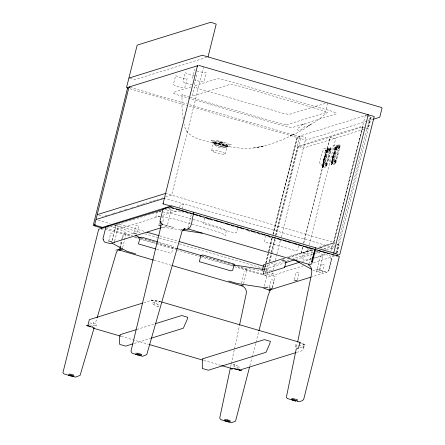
<?xml version="1.0" encoding="UTF-8"?>
<svg xmlns="http://www.w3.org/2000/svg" width="445" height="445" viewBox="0 0 445 445"><rect width="100%" height="100%" fill="white"/><g stroke="black" fill="none" stroke-linecap="round" stroke-linejoin="round"><path stroke-width="0.33" stroke-dasharray="2.23 1.67" d="M332.821 158.359L333.016 161.046L334.345 161.635C336.681 159.188 337.738 155.188 337.288 151.856L338.278 147.873C335.719 145.749 331.508 150.054 335.463 151.194L335.246 152.062L335.613 151.667L334.329 153.392M230.716 366.452L231.15 364.427M231.294 363.749L234.315 349.575M234.459 348.902L239.354 325.951M326.547 151.155L327.603 148.825L330.791 147.84L330.045 147.645L327.103 148.563L326.491 149.348L322.302 165.585C321.479 167.898 323.165 168.566 322.914 165.735L326.747 150.549L327.932 150.176L329.194 150.549L328.004 150.916C327.492 155.522 323.465 159.755 324.755 164.561L323.493 164.194C322.67 160.957 324.155 157.408 325.734 154.587M322.28 165.551C320.795 169.423 327.431 167.364 327.092 164.478L330.73 149.87C332.243 146.032 325.584 148.107 325.946 150.977M332.927 158.125L334.312 153.547M221.527 142.467C218.039 142.011 226.344 143.513 219.596 141.949C216.504 140.82 210.83 141.688 217.06 143.763C219.591 144.102 225.598 147.217 226.889 144.708C225.643 143.195 219.641 142.111 220.987 142.417L220.837 142.94M108.669 241.073L110.983 232.941L113.62 233.708L111.778 241.084M115.533 225.242L114.159 230.766L131.87 235.933M112.424 240.634L115.872 226.811L118.381 226.032L134.106 234.604M114.604 241.19L118.381 226.032M119.594 247.887L122.547 236.034L122.92 235.922L123.41 233.97L125.184 233.419L132.66 235.6M120.039 248.132L121.819 240.99M122.464 238.392L123.176 236.217L122.653 238.331M120.222 248.071L122.002 240.929M122.692 247.559L126.308 233.069L117.869 228.474L111.061 226.483M133.722 233.291L136.037 225.159L138.673 225.927L136.838 233.302M158.943 224.847L159.605 222.194M161.891 225.52L163.727 218.145L162.125 217.538M179.624 207.576L180.231 205.151L183.969 203.988L331.903 247.131L330.796 251.57M182.061 208.911L183.334 203.804L165.457 198.592M187.907 228.157L191.211 214.896M211.67 150.555L213.55 142.522L213.867 142.812C204.355 136.326 238.186 144.708 226.95 146.049L227.323 145.927L225.192 153.903M220.119 142.895L219.569 142.817L220.687 142.856M220.325 142.572L221.771 142.728L221.204 142.372M220.414 142.611L219.841 142.739L221.054 142.951M220.926 142.912L221.276 142.878M221.582 142.433L221.571 142.789L220.892 142.717M204.689 218.028L203.254 223.791L234.799 232.985L236.573 232.435L237.68 228.012M241.54 283.298L244.433 271.695M243.576 283.765L247.253 269.019L238.448 266.449M265.565 235.783L264.13 241.54L295.675 250.741L297.449 250.19L298.55 245.768M262.305 270.454L262.205 270.866L268.196 272.613L270.26 271.973M265.476 263.996L262.772 274.838L263.084 274.932L265.787 264.085M265.643 263.323L268.491 251.892M268.658 251.219L272.012 237.764M272.852 234.404L297.188 136.804L368.026 114.799M265.264 265.493L262.9 274.988L268.574 276.645L271.567 275.716L272.763 270.927M265.938 262.8L272.14 237.914M273.147 233.881L297.499 136.893L273.169 234.493M265.954 263.412L272.329 237.858M303.534 265.787L271.661 275.689L265.576 273.97L268.146 263.657M281.145 237.296L305.982 137.677L299.991 135.931L297.399 146.322L303.484 148.04L368.555 127.832L371.147 117.436L365.245 115.661L331.353 251.597M268.936 261.743L271.111 253.021M271.278 252.348L274.626 238.932M275.461 235.577L297.711 146.338L363.014 126.057L333.739 243.471L319.226 247.976M269.186 261.693L271.361 252.971M271.528 252.298L274.871 238.882M275.711 235.522L297.744 147.15L329.995 137.132L335.68 138.79L309.292 244.611M269.297 264.024L266.511 275.199L265.81 275.416L263.284 274.676L262.583 274.899L234.86 266.811M269.965 261.332L275.5 239.137M276.506 235.099L300.926 137.16L189.386 104.631M264.191 286.252L267.701 272.168L269.77 271.522M272.93 270.254L275.277 260.837M275.444 260.164L276.784 254.785M276.957 254.112L280.478 239.989M269.386 287.231L271.228 279.861L272.568 279.922L274.17 280.534L272.334 287.904M272.212 288.015L275.105 276.417L273.208 275.861L273.697 273.914L263.918 271.061L248.377 268.669L245.479 269.57L244.995 271.522M327.492 103.201L325.523 111.762M294.44 279.449L296.281 272.079L299.057 272.613L297.227 280.784M302.611 246.981L301.17 252.76L287.292 257.071M303.612 242.953L329.995 137.132M313.152 252.46L307.133 254.329L301.449 252.671L302.895 246.892M303.729 243.537L330.279 137.043L362.536 127.025L365.173 127.798M323.793 164.389C324.266 168.054 322.219 166.525 321.963 165.234C322.024 164.533 322.553 164.261 323.198 164.756C324.477 163.404 324.027 166.575 323.109 166.775M326.702 151.801C327.948 151.828 328.193 149.181 325.985 149.921C325.657 150.121 325.612 150.616 325.545 150.972C327.236 151.389 326.53 154.087 327.437 149.781M325.907 165.518L326.369 163.665C327.014 162.581 324.399 165.167 326.018 165.985C326.658 160.233 327.72 165.952 326.001 165.49M329.55 150.916L330.012 149.064C331.297 148.102 330.146 152.062 329.645 150.888M326.369 163.665C322.836 162.659 326.891 168.85 326.736 163.471M330.012 149.064L328.855 149.025L328.499 149.948L329.778 151.283L330.379 148.869M308.29 248.633L306.85 254.418L292.971 258.729M335.091 148.118L331.453 162.703C330.674 165.028 332.32 165.746 332.087 162.887L335.919 147.696L337.104 147.328L338.367 147.696L337.176 148.068C336.665 152.674 332.637 156.907 333.928 161.713L332.665 161.346C331.842 158.109 333.327 154.554 334.913 151.739M332.142 163.582L332.604 161.73C333.889 160.745 332.732 164.784 332.231 163.554M335.78 148.98L336.242 147.128C336.932 146.032 334.256 148.63 335.892 149.442L336.609 146.933L336.008 149.348L334.729 148.013L335.091 147.095L336.242 147.128M332.604 161.73C328.816 160.879 333.605 167.025 332.966 161.535M308.919 263.846L312.429 249.773M335.079 162.67L335.541 160.817C336.826 159.855 335.68 163.816 335.174 162.642L339.274 146.839C340.736 143.891 336.498 144.814 335.669 146.583M338.723 148.068L339.185 146.216C340.47 145.254 339.318 149.214 338.817 148.035M335.541 160.817L334.39 160.784L334.028 161.702L335.308 163.037L335.908 160.623L335.191 163.137C334.017 162.353 335.319 160.244 335.83 160.589M339.185 146.216L338.033 146.177L337.672 147.1L338.951 148.435L339.552 146.021L338.834 148.53C337.66 147.751 338.957 145.643 339.468 145.982M312.791 269.909L316.573 271.973L320.623 255.725M324.539 253.5L324.105 255.246L314.253 258.306M325.54 249.489L325.64 249.078L319.527 247.364M362.536 127.025L333.705 242.653L317.936 247.548M335.914 252.638L369.956 116.101M336.598 253.288L338.69 244.895M370.518 117.252L367.926 127.648L370.607 117.224M336.693 253.261L338.784 244.867M337.388 252.832L339.324 245.084L337.405 244.466M220.887 142.317L221.966 142.667L220.942 142.278M249.884 365.773L251.965 357.724M252.137 357.051L255.78 342.967M255.953 342.3L258.729 331.564M92.048 327.948L93.622 322.263L95.992 321.524L96.899 318.47M335.725 148.302L336.776 145.982L339.963 144.987L339.218 144.797L336.275 145.715L335.508 146.945M335.335 147.295L331.475 162.737C329.962 166.575 336.62 164.5 336.264 161.63L339.991 146.633L340.008 145.181L339.296 144.931M335.23 147.734L335.497 146.878M135.369 353.163L135.725 353.063M335.875 148.953C336.376 150.149 337.449 146.338 336.337 147.1M214.201 143.385C218.022 142.784 223.262 144.08 226.299 146.411A6.619 1.024 14 0 1 224.325 147.072L220.959 146.5A6.831 1.057 14 0 1 217.288 145.504L213.606 144.019L211.019 140.08L211.242 140.331C216.398 143.017 225.42 145.187 231.261 144.664C227.117 148.93 221.916 146.856 217.077 145.521M335.241 162.631L334.501 163.738L331.453 164.644M327.353 149.748L326.719 152.296C325.445 151.461 326.992 149.22 327.542 149.759M323.715 164.35L323.076 166.897C321.874 166.046 323.254 163.849 323.904 164.361M332.888 161.502L332.248 164.049C331.047 163.198 332.426 160.995 333.077 161.513M325.846 152.051L325.729 152.507L326.174 152.641L327.687 152.168L327.804 151.712L325.846 152.051L326.291 152.179L326.174 152.641M327.359 151.578L327.242 152.04L327.687 152.168M335.018 149.203L334.901 149.659L335.346 149.793L336.865 149.32L336.976 148.858L335.018 149.203L335.463 149.331L335.346 149.793M336.531 148.73L336.414 149.192L336.865 149.32M226.227 146.488C224.742 143.596 217.789 142.906 214.312 142.967C216.365 145.904 222.522 146.55 226.277 146.461M326.463 163.638L326.847 163.448M227.406 146.833L226.789 147.189M325.629 151.217L325.985 149.921M334.801 148.369L335.157 147.072M337.744 147.456L338.122 146.183M324.928 164.911L325.284 163.61M334.1 162.058L334.456 160.762M157.591 211.942L156.99 212.287L155.839 216.915L157.575 216.376L161.079 216.476M182.444 229.52L179.163 231.005M220.542 142.65L220.142 142.962L221.282 142.673M327.27 151.561C326.908 152.563 326.797 152.997 326.174 151.901M336.442 148.713C336.081 149.709 335.969 150.143 335.346 149.053M181.21 229.848L182.433 229.459M206.686 57.327L134.646 79.705L130.274 78.431M191.172 86.897L173.333 92.438A7.426 1.151 14 0 0 178.2 95.097L283.943 125.935L290.012 127.259L292.916 127.315L336.409 113.803L336.125 112.93L331.536 111.15L225.799 80.311A7.426 1.151 14 0 0 216.821 78.932L193.775 86.091M325.301 103.407L289.016 114.448L283.248 113.33L198.092 88.499L194.337 86.836L194.726 87.248L194.526 87.036L192.129 96.203L230.082 84.416L231.617 84.383L236.796 85.462L321.957 110.299L325.495 111.734M366.947 121.212L306.026 140.136L187.278 105.504M367.603 121.012L372.187 119.583M105.287 215.764L109.259 214.529M112.574 213.5L116.546 212.265M119.193 211.442L121.841 210.624M124.489 209.801L127.137 208.978M131.77 207.537L133.094 207.125M137.071 205.89L141.705 204.45M142.367 204.244L147 202.809M149.648 201.986L158.259 199.31M160.906 198.487L162.892 197.869M165.54 197.046L171.62 195.16L203.443 67.518L203.042 67.401M101.276 229.537L104.38 228.569M108.663 227.239L109.676 226.928M110.338 226.722L136.215 218.684M136.876 218.478L161.429 210.852M164.778 209.812L170.535 208.021M115.65 225.209L119.271 224.085L144.975 231.578M167.008 210.93L169.517 210.146L183.307 212.271M159.989 216.148L113.525 230.582L106.005 228.391M162.636 215.324L177.205 210.802M161.062 227.757L167.253 225.838L171.303 209.595L167.988 208.627M281.424 258.89L284.032 258.083M301.449 252.671L310.749 249.784M311.745 249.784L303.195 252.443L301.654 258.612L307.651 260.358L311.661 259.112M282.024 259.268L285.317 258.245M287.948 257.427L312.98 249.656M319.566 247.609L333.422 243.304L334.801 243.71M282.948 259.246L285.584 258.428M288.221 257.611L313.291 249.823M143.735 302.739L151.795 300.236L160.372 301.61M284.494 261.36L274.593 264.436L270.894 263.357M287.103 260.548L289.712 259.741M315.772 251.642L317.741 251.03M323.621 249.206L334.05 245.968M336.659 245.156L339.385 244.311L368.215 128.683L365.834 127.988M265.365 268.941L284.5 262.995M295.647 259.535L312.696 254.24M315.316 253.422L319.905 251.998M326.463 249.962L333.795 247.681L335.013 242.809L165.863 193.48M265.832 272.746L262.094 273.909L236.395 266.416M302.283 261.426L311.572 258.539M314.226 257.716L324.917 254.395L330.913 256.142L330.424 258.089L331.686 258.462L328.527 271.127L326.547 272.29L311.784 276.873M313.486 262.695L335.38 255.892M316.573 271.973L319.082 271.189L323.131 254.946L315.766 250.93M136.754 329.489L154.604 323.943M134.301 343.445L150.204 338.506M296.615 352.401L302.689 350.515L304.152 344.664L301.065 342.984M107.49 227.606L107.206 227.451M117.074 249.745L115.689 250.162L116.901 249.901M257.143 147.362C270.132 144.864 282.692 140.175 294.384 134.017L290.112 136.014L297.672 132.588L304.703 128.683L311.355 124.122L306.794 126.786L314.582 122.308L321.346 117.43L327.509 112.084L286.452 124.839L286.947 124.845L284.744 124.761L190.204 97.372M253.795 147.996L263.918 145.988C245.529 151.267 226.444 146.555 208.483 141.899C198.77 139.068 185.448 136.676 184.286 124.2M196.034 75.689L196.629 75.505L194.365 84.595L193.764 84.784M158.726 211.753L162.236 211.853M328.538 150.304L328.95 149.031M331.13 162.976L331.514 161.674M321.957 165.824L322.341 164.522M322.28 167.492L325.328 166.591L326.068 165.479L330.101 149.687L330.123 147.779M220.942 142.472L221.571 142.634M218.879 141.822L217.444 141.638M194.626 75.639C191.495 74.994 187.473 74.738 185.159 72.518L182.895 81.613C185.209 83.832 189.231 84.083 192.362 84.734M162.82 211.898L175.441 214.323L192.401 219.224M161.668 216.52L174.284 218.946L191.25 223.846M162.953 227.172L181.56 230.037M232.763 264.792L233.13 264.847M265.554 269.837L271.634 270.771M295.869 344.886A1.012 0.512 -81.2 0 1 295.914 346.56A1.012 0.512 -81.2 0 1 295.102 346.121A1.012 0.512 -81.2 0 1 295.869 344.886L297.889 345.198M298.556 345.298L303.929 346.127A1.012 0.512 -81.2 0 1 303.974 347.801A1.012 0.512 -81.2 0 1 303.162 347.361A1.012 0.512 -81.2 0 1 303.929 346.127M295.385 346.822L297.405 347.133M300.091 347.551L303.445 348.068M89.745 322.931L96.459 323.966A1.012 0.512 -81.2 0 1 96.504 325.64A1.012 0.512 -81.2 0 1 95.692 325.195A1.012 0.512 -81.2 0 1 96.459 323.966M89.261 324.867L95.981 325.901M220.297 143.652C212.532 142.155 212.165 142.089 220.03 144.536C221.271 145.548 226.449 144.77 225.938 145.86C224.975 144.859 222.511 144.28 220.854 143.791M221.894 142.5L221.132 142.289L221.738 142.467M189.581 97.194L181.944 94.752L182.433 95.052L182.022 94.74L181.977 106.922L183.218 119.127M130.079 87.337L186.722 103.857M129.923 88.783L186.611 105.315M221.326 142.867L219.813 142.6L220.208 142.851M187.239 213.116L189.904 213.895M202.553 217.583L204.55 218.167M207.882 219.135L212.543 220.498M223.195 223.601L224.525 223.991M232.513 226.321L235.177 227.1M247.826 230.788L250.49 231.561M253.817 232.535L256.481 233.308M259.146 234.087L260.475 234.476M269.13 237.001L271.795 237.775M280.45 240.3L281.78 240.689M291.77 243.599L293.099 243.988M307.083 248.065L308.413 248.455M316.401 250.785L317.736 251.175M193.069 219.418L217.188 226.499L224.319 229.37L226.283 230.916L225.103 236.072L224.491 234.843L223.167 233.998L218.773 232.079L191.917 224.041M161.98 224.297L173.667 227.656L161.947 224.163L162.197 224.391L162.008 224.024M98.89 215.163L103.184 216.415M159.621 235.85L178.261 241.285M264.146 266.333L267.211 267.228M98.212 220.192L110.182 223.685M115.5 225.237L141.432 232.796M144.758 233.77L158.726 237.841M159.388 238.036L178.673 243.66M179.341 243.854L263.129 268.291M263.79 268.48L265.12 268.869M158.537 242.074L173.328 246.391L171.787 252.56L170.012 253.11L156.529 249.178M141.31 238.125L176.57 248.405M201.852 255.78L233.124 264.897M135.197 236.901L137.194 237.485M141.187 238.648L175.808 248.744M201.774 256.32L233.063 265.442M104.925 228.919L130.913 236.495M134.245 237.469L138.907 238.832M139.574 239.026L155.566 243.688M156.234 243.882L175.558 249.517M176.226 249.712L199.544 256.515M200.211 256.709L232.195 266.038M154.209 260.319L171.509 265.365M297.499 342.772L297.889 342.889M299.201 343.267L305.504 345.109L300.069 342.144M121.307 336.353L148.563 344.302M203.743 360.394L221.026 365.434M196.835 70.944L203.143 72.563L206.13 72.557L203.86 81.646L200.879 81.652L194.571 80.033M216.253 145.148C209.551 142.267 219.224 143.668 220.887 144.386A6.831 1.057 14 0 1 224.308 145.459L226.321 146.45M313.375 249.628L315.171 250.602M154.22 302.5A1.012 0.857 -61.4 0 1 153.998 304.196A1.012 0.857 -61.4 0 1 152.78 303.34A1.012 0.857 -61.4 0 1 154.22 302.5L158.592 304.886A1.012 0.857 -61.4 0 1 158.376 306.583A1.012 0.857 -61.4 0 1 157.152 305.726A1.012 0.857 -61.4 0 1 158.592 304.886M153.113 304.191L157.486 306.577M234.37 364.21A1.012 0.857 -61.4 0 1 234.148 365.907A1.012 0.857 -61.4 0 1 232.93 365.05A1.012 0.857 -61.4 0 1 234.37 364.21L238.743 366.597M233.263 365.901L237.636 368.288A1.012 0.857 -61.4 0 1 237.752 366.663A1.012 0.857 -61.4 0 1 239.076 367.192A1.012 0.857 -61.4 0 1 237.947 368.41M195.327 70.282L194.66 69.57L192.396 78.659L193.058 79.371M186.611 130.758L187.078 131.459M323.059 166.402L323.215 166.753M319.671 162.047L320.161 164.377L323.943 165.479L323.454 163.148L324.316 158.732L326.252 154.07L327.331 150.104L328.816 149.381L325.039 148.274L323.699 148.752L320.534 157.63L319.671 162.047M323.571 161.98L323.843 163.893L325.173 164.489C327.509 162.036 328.566 158.042 328.115 154.704L329.105 150.721C326.547 148.597 322.336 152.908 326.291 154.042L326.074 154.91L326.441 154.515L324.483 157.869L323.571 161.98M325.022 161.791L325.167 163.048L324.644 162.553L324.539 162.864L326.191 159.521L326.68 155.767L326.769 156.112L326.669 155.839L327.336 155.8L326.029 157.747L325.022 161.791M328.844 159.199L329.339 161.529L333.116 162.631L332.626 160.3L333.372 155.883L335.424 151.222L336.509 147.256L337.994 146.527L334.212 145.426L332.877 145.904L329.706 154.777L328.844 159.199M334.195 158.943L334.34 160.2L333.817 159.705L335.363 156.673L335.797 153.091L336.509 152.946L335.202 154.899L334.195 158.943M323.298 160.545L323.432 163.343L323.882 159.249L325.679 155.032L324.038 157.53L323.298 160.545M332.471 157.697L332.604 160.495L333.055 156.401L334.851 152.184L333.21 154.682L332.471 157.697M173.394 84.561C176.315 86.858 181.093 87.843 184.864 87.548L187.134 78.454C183.362 78.754 178.579 77.769 175.664 75.472L173.394 84.561M329.205 150.243L329.662 151.378C330.168 148.763 330.518 147.278 329.205 150.243M220.292 142.383L221.109 142.856L220.292 142.383M321.334 264.297L319.31 272.412L322.258 273.085L324.283 264.97L321.334 264.297M331.497 258.517L328.343 271.183L329.133 270.716L332.131 258.701L331.497 258.517M302.422 124.077C301.894 127.359 292.465 129.311 299.802 130.541C302.016 129.039 309.247 124.745 302.422 124.077M227.056 145.543C225.326 150.421 213.311 147.401 213.95 142.361L213.188 141.588L219.441 143.98L227.829 145.387L227.056 145.543M333.967 159.749L333.711 160.016L333.989 159.794M160.662 301.437L158.287 302.177L150.282 299.841L160.662 301.437M326.652 272.284L315.538 269.03L326.652 272.284M222.611 142.723L221.821 142.489L222.611 142.723M214.173 152.056A6.964 1.079 14 0 0 225.109 154.026A6.964 1.079 14 0 0 216.009 150.605A6.964 1.079 14 0 0 214.173 152.056"/><path stroke-width="0.67" d="M297.722 341.682L311.684 273.236C311.99 270.226 311.483 266.605 308.652 264.931L308.752 264.519M230.427 367.798L219.708 418.061L220.559 419.307L221.71 419.935L226.499 421.332M239.499 325.278L246.269 293.55C247.008 290.24 244.845 286.597 241.524 285.779L172.171 265.554M103.412 227.634L94.596 225.064L95.87 219.952M96.037 219.296L97.088 215.08M97.294 214.256L129.017 87.025L129.417 87.142M94.996 225.181L95.102 224.769L94.702 224.653M101.538 228.035L101.644 227.623L171.759 205.846L337.36 254.139L336.876 256.086L336.476 255.97M103.229 239.705L104.358 241.952L110.037 243.61L161.062 227.757M103.418 239.644L102.906 238.976L105.904 226.961L163.215 209.439M107.785 226.867L108.096 225.621L108.497 225.737M108.669 241.073L111.617 241.746M111.923 242.642L111.823 243.053L127.153 251.414L135.63 253.889M114.332 242.275L114.437 241.863M122.358 248.9L122.258 249.311L119.449 250.179L118.103 249.895M133.722 233.291L136.671 233.964M171.431 206.252L163.031 203.804L197.446 65.771L197.847 65.888L197.747 66.299L197.346 66.183M163.432 203.921L163.537 203.51L163.137 203.393M158.776 225.509L161.146 225.96M165.206 208.26L165.468 207.893M208.032 56.91L216.209 24.113L210.841 22.25L137.644 44.989L137.143 45.251L126.53 87.504L127.921 88.199M187.74 228.819L309.77 264.58L311.455 264.057L312.329 262.289L315.483 249.623L314.854 249.439M193.197 214.19L193.525 212.193M243.248 285.095L241.513 285.518M262.639 269.119L263.74 264.697L280.194 259.585L286.191 261.332L284.65 267.501L270.91 271.773M263.696 288.243L269.331 290.062L311.127 277.079M269.219 287.898L272.168 288.571M294.279 280.111L297.227 280.784M314.815 249.606L311.695 262.105L315.043 249.384L194.231 214.151L193.041 214.14M336.732 255.475L339.813 254.518L374.234 116.479L368.054 114.788M379.808 117.074L382.055 108.052M249.539 367.114L235.561 421.109L231.367 422.75L227.751 421.699M258.901 330.896L268.001 295.842L269.759 291.347L271.016 289.295M97.093 317.808L116.251 252.921C117.002 250.98 118.392 248.805 120.712 248.811L117.708 249.556M69.815 375.358L71.678 375.68M269.681 289.851L268.908 290.285L270.237 289.506M94.596 225.064L95.102 224.769M163.031 203.804L163.537 203.51M183.657 229.064C188.363 227.284 181.082 230.282 181.671 232.602L146.75 354.671L142.539 356.306L132.888 353.491L131.731 352.863L130.986 351.194L160.4 228.635L161.096 224.28L160.74 221.532L160.929 221.899M127.732 87.426L93.194 225.498L101.593 227.946M129.133 86.986L197.33 65.804M198.731 65.371L368.238 114.732L333.822 252.771L333.121 252.988M372.843 119.382L379.396 117.347M97.188 214.668L165.623 193.414M95.975 219.541L164.411 198.286M315.477 247.826L315.11 249.74L315.511 249.856M142.411 303.151L89.345 319.632L87.888 325.484L90.391 326.847M285.15 262.795L294.991 259.735M284.366 266.989L299.63 262.25M335.063 253.906L335.647 253.722M267.951 287.075L265.437 287.854L237.185 283.504L228.713 281.034M136.098 329.695L120.211 334.629L119.644 336.904L119.672 344.38L125.668 346.127L132.977 343.857M155.261 323.738L181.727 315.522L187.718 317.268L187.15 319.543L183.351 328.21L150.866 338.3M295.953 352.607L240.239 369.912L234.459 369.022M228.48 420.208L227.478 419.935M291.647 398.609L293.939 398.831M228.858 420.325L229.665 420.603M296.109 399.399L296.976 399.699M72.719 374.79L71.851 374.534M224.547 419.507L226.694 419.757M73.18 374.94L73.92 375.235M183.796 229.214C192.996 231.595 191.333 219.135 193.597 213.967L169.94 207.064L162.931 209.245L159.933 221.26L161.368 223.807M138.562 354.587L137.121 354.448L137.65 354.632M69.915 375.358L71.923 375.563M141.165 354.309L138.89 353.547M230.026 420.77L230.516 421.02M297.338 399.86L297.694 400.027M69.414 374.028L71.406 374.417M141.51 354.47L141.844 354.709M182.912 230.243L202.191 233.213M233.803 264.953L264.875 269.731M232.429 368.71L221.693 365.629M231.928 369.128L231.561 369.072L233.814 368.377L241.401 370.59L241.034 370.529M239.082 370.229L240.383 370.429M297.421 401.423L299.162 401.69L302.022 400.8L303.646 399.577L339.329 256.465L315.672 249.567L314.949 249.695M73.97 376.798L75.711 377.065L80.094 375.38L94.184 327.654L86.597 325.44L87.782 326.09M294.451 398.948L295.196 399.132M227.2 419.863L227.478 419.93M138.545 353.469L136.71 353.113M381.793 107.59L202.353 55.258L129.044 78.075M367.537 114.949L367.937 115.066M128.911 87.437L129.311 87.554L129.017 87.025M171.675 207.91L173.639 208.483M176.259 209.245L179.535 210.201M180.848 210.585L184.119 211.542M185.432 211.92L187.395 212.493M190.015 213.261L191.984 213.834M194.532 214.573L197.858 215.547M199.188 215.931L201.185 216.515M205.173 217.677L208.499 218.651M209.834 219.04L211.826 219.619M214.49 220.397L219.146 221.755M220.475 222.144L222.472 222.722M225.131 223.501L229.792 224.859M231.122 225.248L233.119 225.826M235.778 226.605L243.76 228.93M246.424 229.709L248.421 230.293M251.08 231.066L254.407 232.04M257.071 232.813L259.062 233.397M261.727 234.17L265.053 235.144M266.383 235.527L269.709 236.501M272.373 237.274L275.7 238.247M277.029 238.631L280.356 239.605M283.014 240.378L286.341 241.351M287.67 241.741L291.002 242.709M293.661 243.487L296.987 244.455M298.317 244.845L301.643 245.812M302.973 246.202L307.634 247.559M308.964 247.948L312.29 248.916M318.13 250.618L321.407 251.575M322.72 251.959L325.996 252.916M327.303 253.294L329.267 253.867M331.887 254.635L333.856 255.208M146.972 232.162L158.954 235.655M178.929 241.479L263.479 266.138M157.88 241.885L141.783 237.191L140.008 237.741L138.467 243.916L155.872 248.989M106.116 227.134L98.701 229.197L63.023 372.309L62.934 372.738L63.935 373.922L69.426 375.524M137.983 237.152L140.648 237.93M176.57 248.405L201.19 255.586M233.792 265.092L235.121 265.481M153.542 260.125L119.449 250.073M161.702 301.999L299.913 342.355M93.389 328.215L120.645 336.164M149.231 344.497L202.414 360.011M295.997 401.062L287.387 398.548L286.363 397.357L296.231 348.986L298.478 348.285L300.069 342.144M71.923 376.253L73.175 376.615M295.274 260.358L311.595 269.258M135.302 235.255L139.68 237.647M197.446 65.771L197.747 66.299M136.687 354.693A2.881 0.445 14 0 1 136.615 353.959A2.881 0.445 14 0 1 140.876 355.127A2.881 0.445 14 0 1 139.218 355.383M138.122 355.132A2.881 0.445 14 0 1 137.143 354.849M224.458 420.558A2.881 0.445 14 0 1 227.517 420.803A2.881 0.445 14 0 1 229.92 421.977M228.574 421.921A2.881 0.445 14 0 1 224.786 420.814M69.403 375.608A2.881 0.445 14 0 1 69.403 374.879A2.881 0.445 14 0 1 73.686 376.108A2.881 0.445 14 0 1 71.467 376.203M70.961 376.081A2.881 0.445 14 0 1 69.893 375.775M292.432 400.066A2.881 0.445 14 0 1 292.454 399.471A2.881 0.445 14 0 1 296.097 400.278A2.881 0.445 14 0 1 297.071 401.095M295.914 401.017A2.881 0.445 14 0 1 294.406 400.706M293.872 400.561A2.881 0.445 14 0 1 292.849 400.233M200.879 255.497L199.343 261.666L230.888 270.866L232.663 270.315L234.198 264.141L202.659 254.941L200.879 255.497M202.859 358.731L202.291 361.006L202.325 368.482L208.316 370.234L265.999 352.318L269.798 343.646L270.365 341.371L264.375 339.624L202.859 358.731"/></g></svg>
